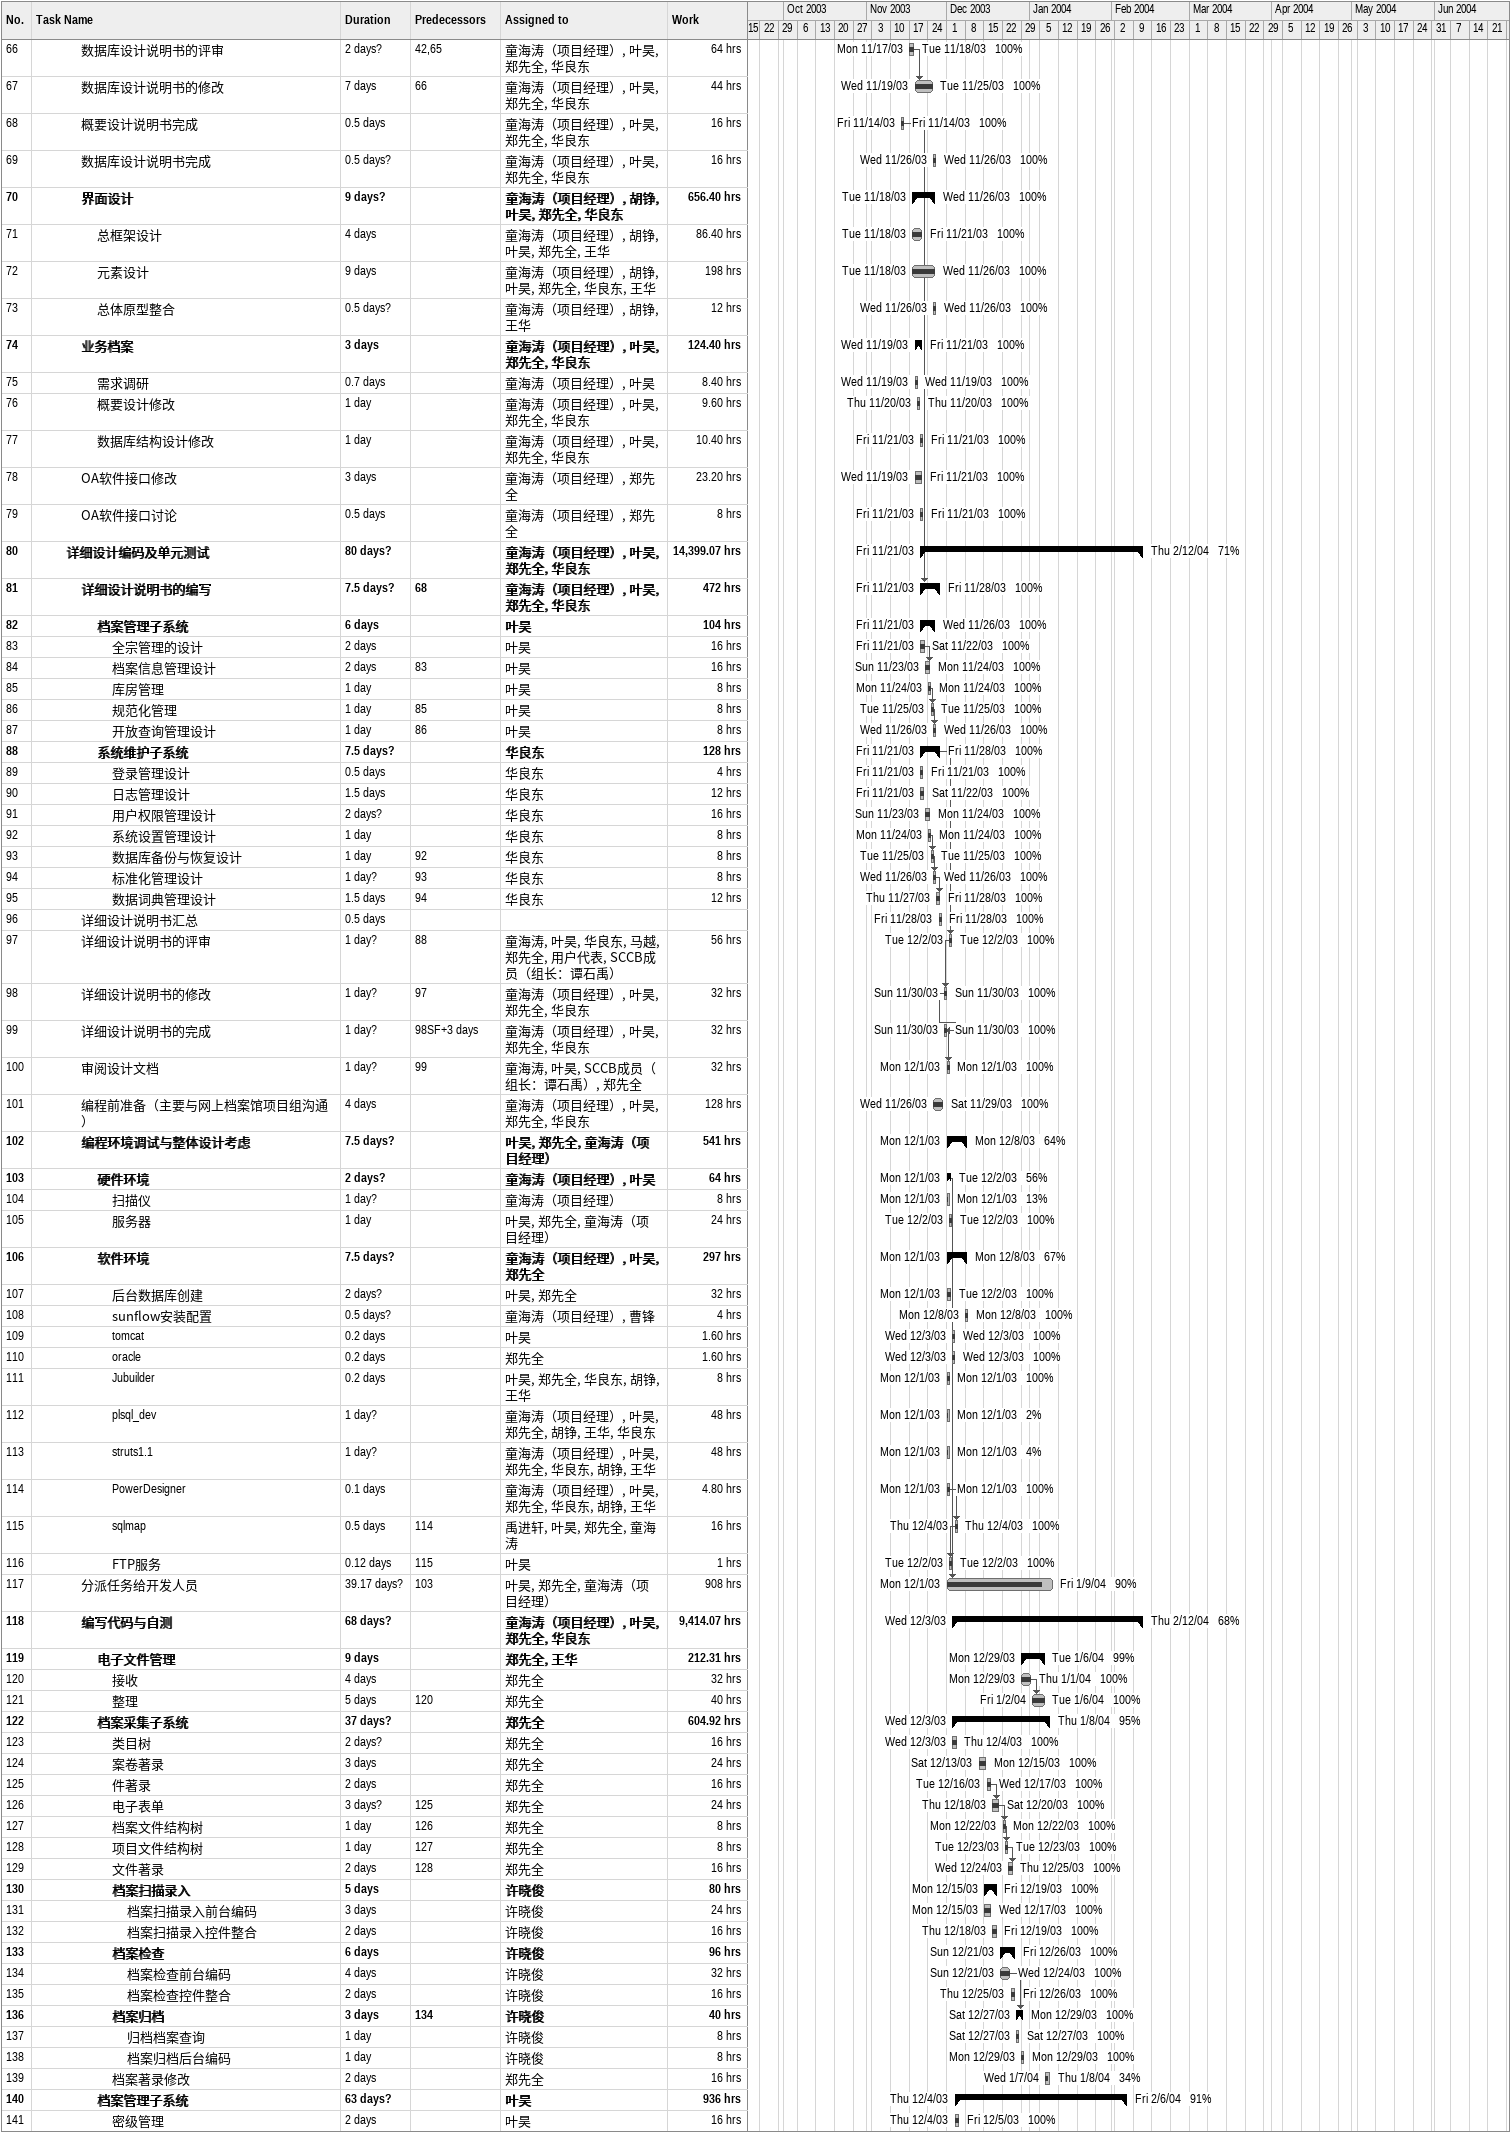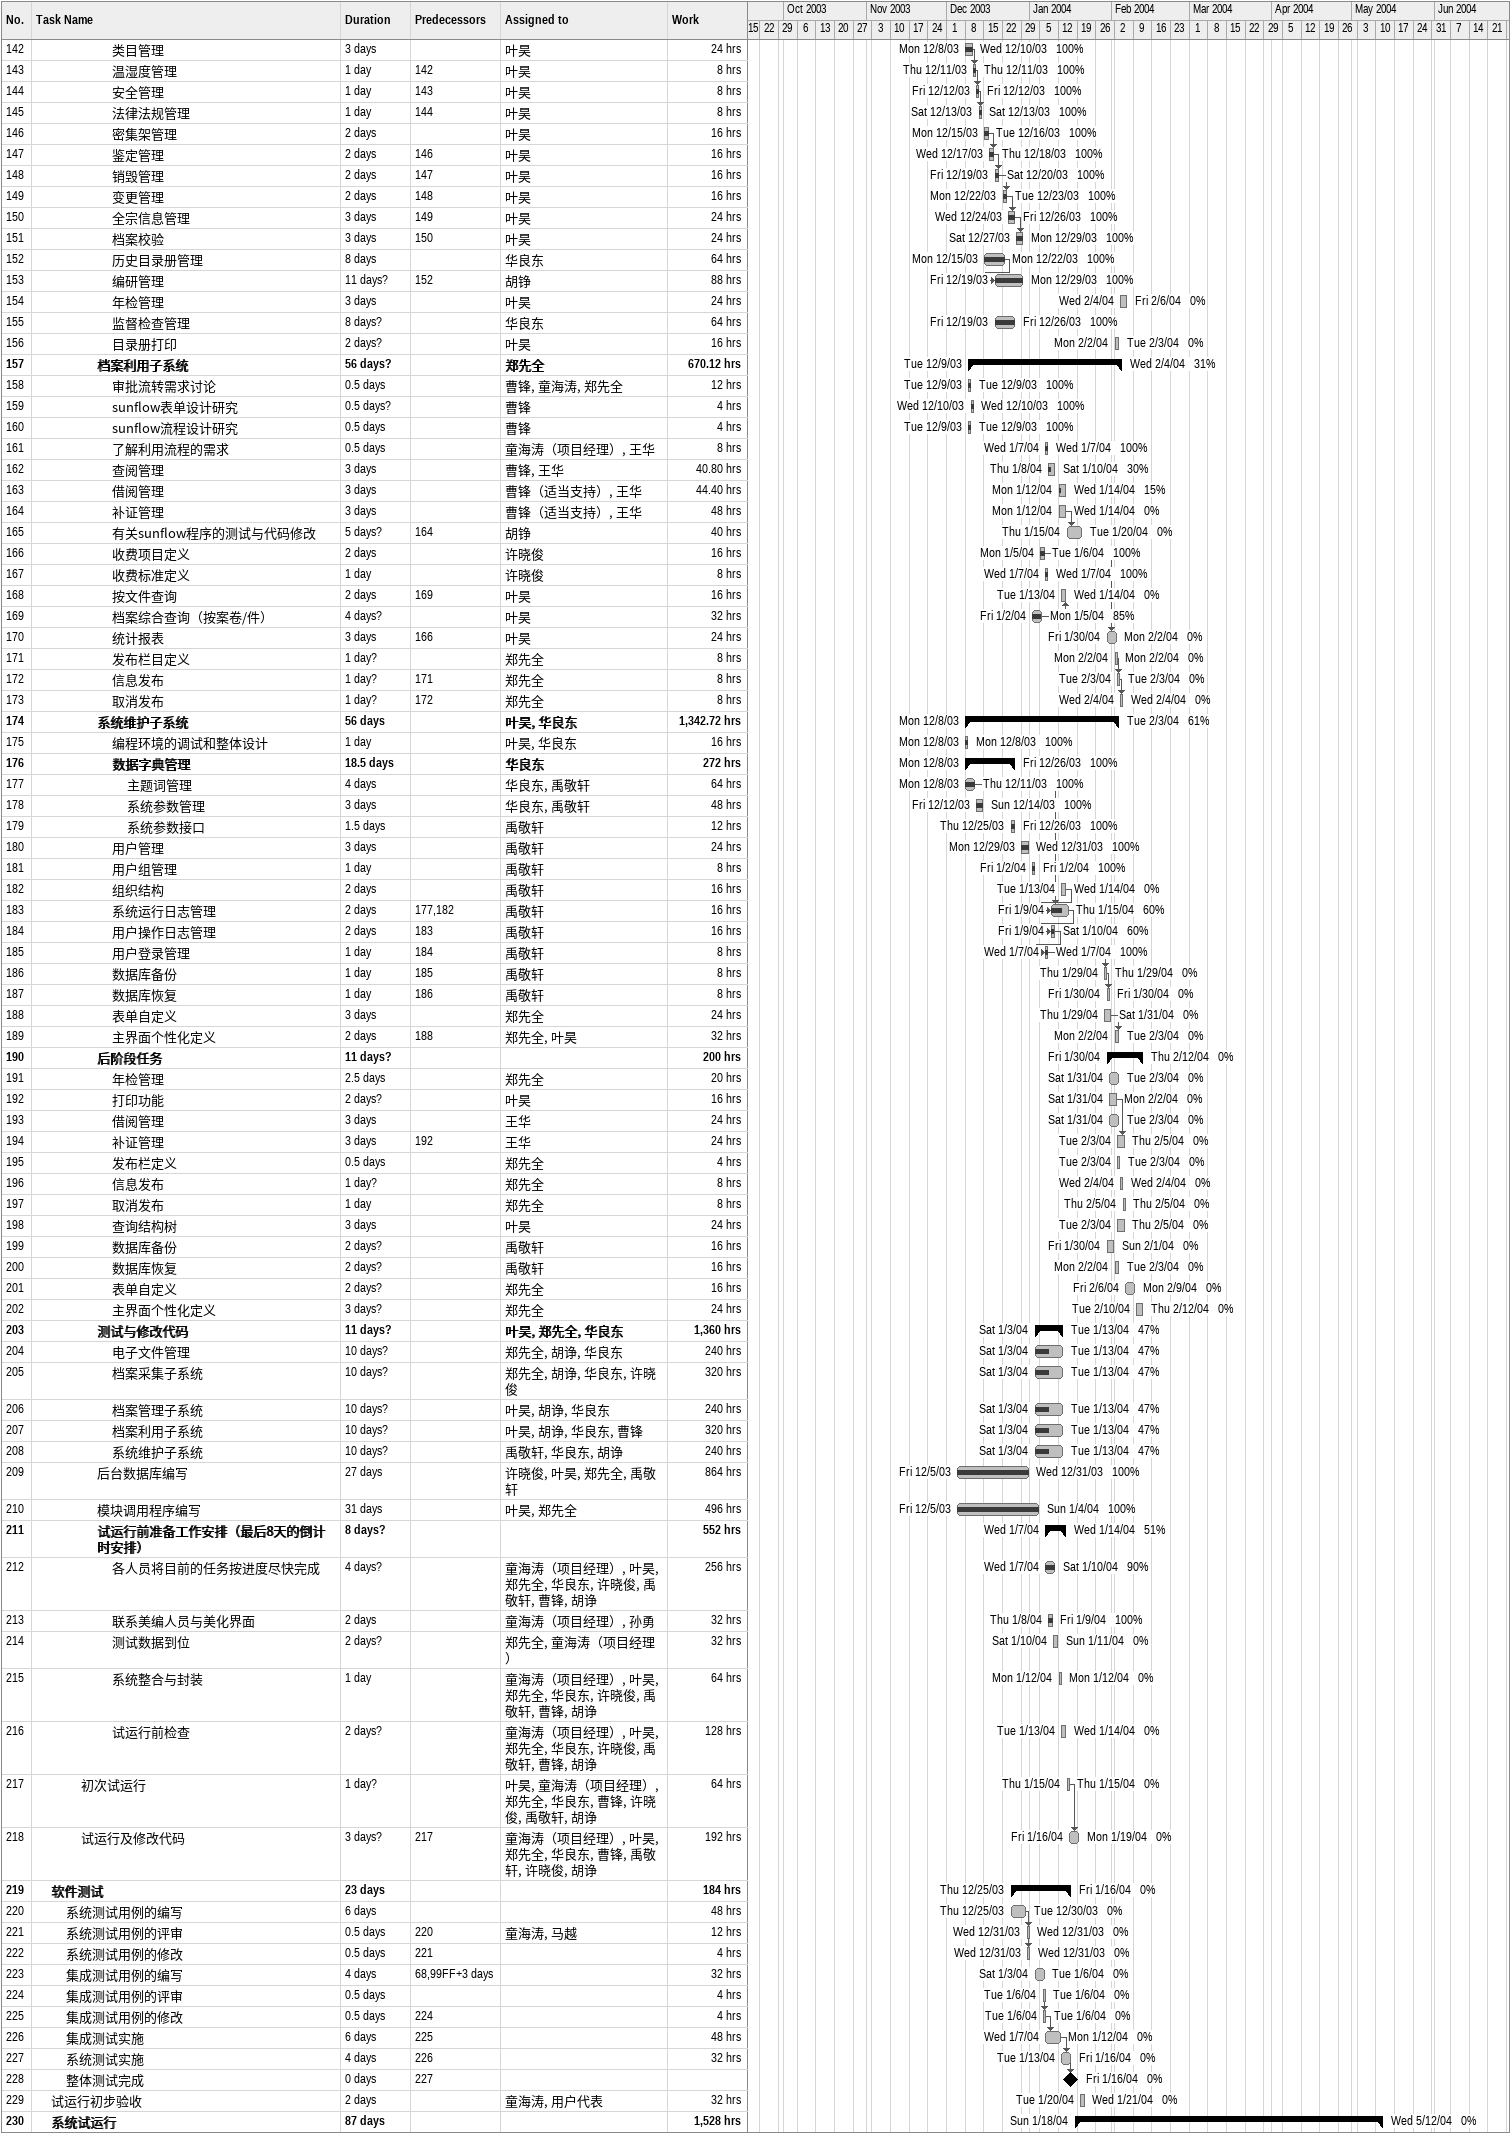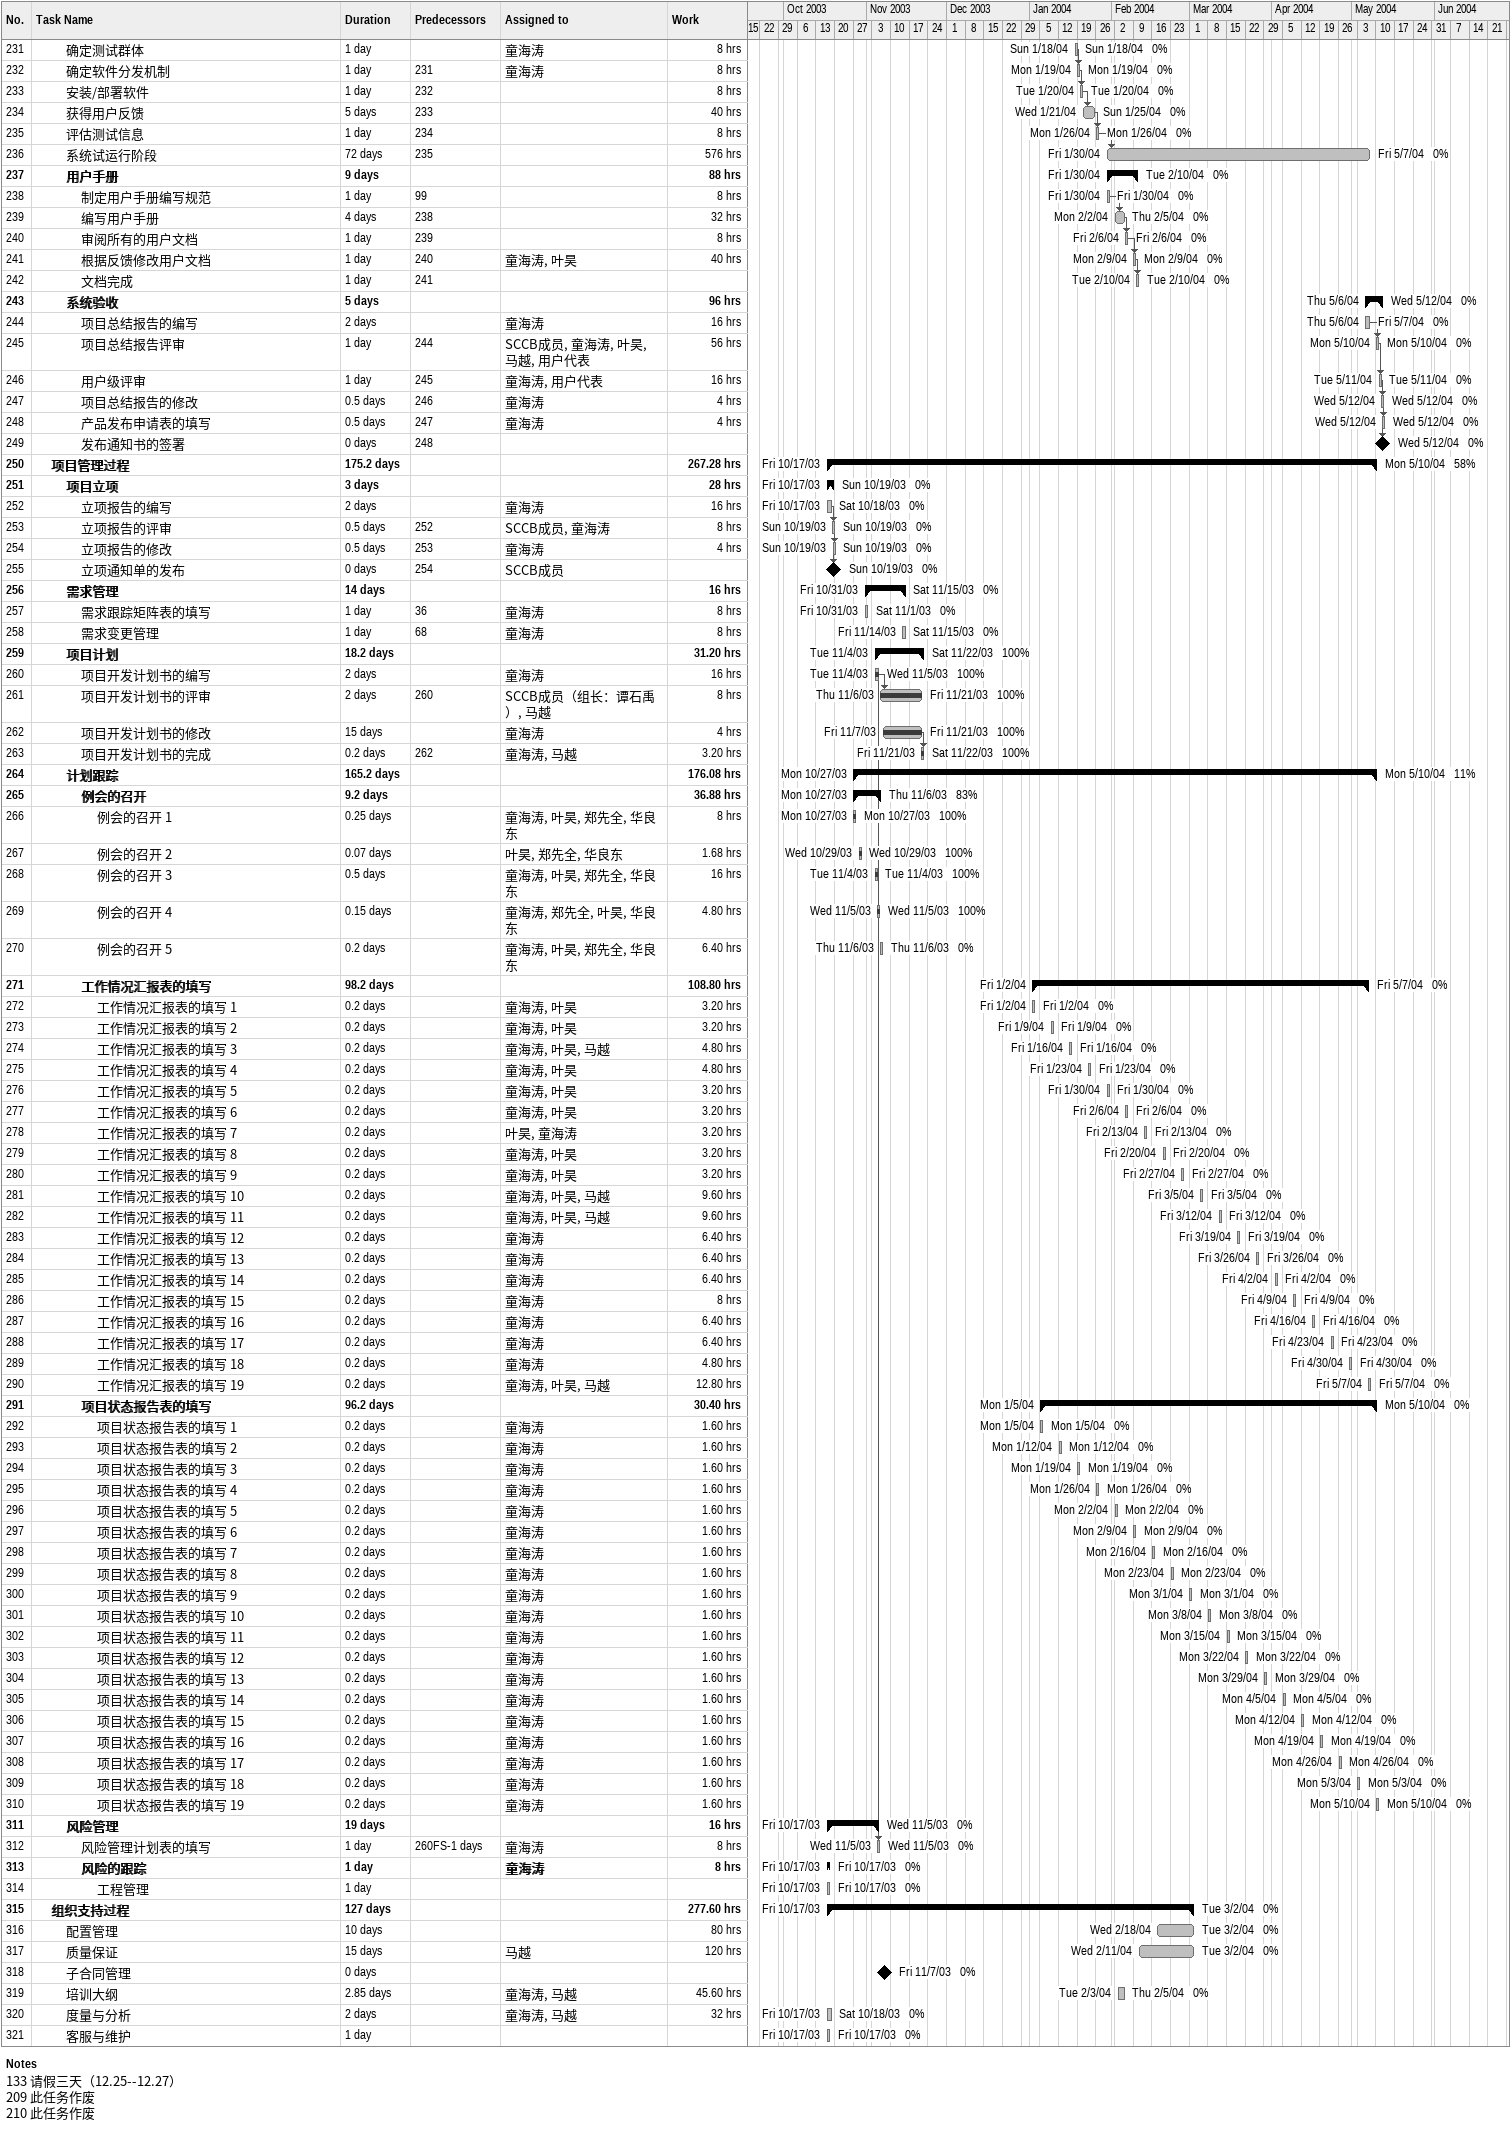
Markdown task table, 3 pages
| ID | Level | Task | Duration | Start | Finish | Predecessors | Resources | % complete | Work (h) |
|---|---|---|---|---|---|---|---|---|---|
| 66 | 4 | 数据库设计说明书的评审 | 2d? | 2003-11-17 | 2003-11-18 | 42, 65 | 童海涛（项目经理）, 叶昊, 郑先全, 华良东 | 100 | 64 |
| 67 | 4 | 数据库设计说明书的修改 | 7d | 2003-11-19 | 2003-11-25 | 66 | 童海涛（项目经理）, 叶昊, 郑先全, 华良东 | 100 | 44 |
| 68 | 4 | 概要设计说明书完成 | 0.5d | 2003-11-14 | 2003-11-14 |  | 童海涛（项目经理）, 叶昊, 郑先全, 华良东 | 100 | 16 |
| 69 | 4 | 数据库设计说明书完成 | 0.5d? | 2003-11-26 | 2003-11-26 |  | 童海涛（项目经理）, 叶昊, 郑先全, 华良东 | 100 | 16 |
| 70 | 4 | **界面设计** | 9d? | 2003-11-18 | 2003-11-26 |  | 童海涛（项目经理）, 胡铮, 叶昊, 郑先全, 华良东 | 100 | 656.40 |
| 71 | 5 | 总框架设计 | 4d | 2003-11-18 | 2003-11-21 |  | 童海涛（项目经理）, 胡铮, 叶昊, 郑先全, 王华 | 100 | 86.40 |
| 72 | 5 | 元素设计 | 9d | 2003-11-18 | 2003-11-26 |  | 童海涛（项目经理）, 胡铮, 叶昊, 郑先全, 华良东, 王华 | 100 | 198 |
| 73 | 5 | 总体原型整合 | 0.5d? | 2003-11-26 | 2003-11-26 |  | 童海涛（项目经理）, 胡铮, 王华 | 100 | 12 |
| 74 | 4 | **业务档案** | 3d | 2003-11-19 | 2003-11-21 |  | 童海涛（项目经理）, 叶昊, 郑先全, 华良东 | 100 | 124.40 |
| 75 | 5 | 需求调研 | 0.7d | 2003-11-19 | 2003-11-19 |  | 童海涛（项目经理）, 叶昊 | 100 | 8.40 |
| 76 | 5 | 概要设计修改 | 1d | 2003-11-20 | 2003-11-20 |  | 童海涛（项目经理）, 叶昊, 郑先全, 华良东 | 100 | 9.60 |
| 77 | 5 | 数据库结构设计修改 | 1d | 2003-11-21 | 2003-11-21 |  | 童海涛（项目经理）, 叶昊, 郑先全, 华良东 | 100 | 10.40 |
| 78 | 4 | OA软件接口修改 | 3d | 2003-11-19 | 2003-11-21 |  | 童海涛（项目经理）, 郑先全 | 100 | 23.20 |
| 79 | 4 | OA软件接口讨论 | 0.5d | 2003-11-21 | 2003-11-21 |  | 童海涛（项目经理）, 郑先全 | 100 | 8 |
| 80 | 3 | **详细设计编码及单元测试** | 80d? | 2003-11-21 | 2004-02-12 |  | 童海涛（项目经理）, 叶昊, 郑先全, 华良东 | 71 | 14399.07 |
| 81 | 4 | **详细设计说明书的编写** | 7.5d? | 2003-11-21 | 2003-11-28 | 68 | 童海涛（项目经理）, 叶昊, 郑先全, 华良东 | 100 | 472 |
| 82 | 5 | **档案管理子系统** | 6d | 2003-11-21 | 2003-11-26 |  | 叶昊 | 100 | 104 |
| 83 | 6 | 全宗管理的设计 | 2d | 2003-11-21 | 2003-11-22 |  | 叶昊 | 100 | 16 |
| 84 | 6 | 档案信息管理设计 | 2d | 2003-11-23 | 2003-11-24 | 83 | 叶昊 | 100 | 16 |
| 85 | 6 | 库房管理 | 1d | 2003-11-24 | 2003-11-24 |  | 叶昊 | 100 | 8 |
| 86 | 6 | 规范化管理 | 1d | 2003-11-25 | 2003-11-25 | 85 | 叶昊 | 100 | 8 |
| 87 | 6 | 开放查询管理设计 | 1d | 2003-11-26 | 2003-11-26 | 86 | 叶昊 | 100 | 8 |
| 88 | 5 | **系统维护子系统** | 7.5d? | 2003-11-21 | 2003-11-28 |  | 华良东 | 100 | 128 |
| 89 | 6 | 登录管理设计 | 0.5d | 2003-11-21 | 2003-11-21 |  | 华良东 | 100 | 4 |
| 90 | 6 | 日志管理设计 | 1.5d | 2003-11-21 | 2003-11-22 |  | 华良东 | 100 | 12 |
| 91 | 6 | 用户权限管理设计 | 2d? | 2003-11-23 | 2003-11-24 |  | 华良东 | 100 | 16 |
| 92 | 6 | 系统设置管理设计 | 1d | 2003-11-24 | 2003-11-24 |  | 华良东 | 100 | 8 |
| 93 | 6 | 数据库备份与恢复设计 | 1d | 2003-11-25 | 2003-11-25 | 92 | 华良东 | 100 | 8 |
| 94 | 6 | 标准化管理设计 | 1d? | 2003-11-26 | 2003-11-26 | 93 | 华良东 | 100 | 8 |
| 95 | 6 | 数据词典管理设计 | 1.5d | 2003-11-27 | 2003-11-28 | 94 | 华良东 | 100 | 12 |
| 96 | 4 | 详细设计说明书汇总 | 0.5d | 2003-11-28 | 2003-11-28 |  |  | 100 |  |
| 97 | 4 | 详细设计说明书的评审 | 1d? | 2003-12-02 | 2003-12-02 | 88 | 童海涛, 叶昊, 华良东, 马越, 郑先全, 用户代表, SCCB成员（组长：谭石禹） | 100 | 56 |
| 98 | 4 | 详细设计说明书的修改 | 1d? | 2003-11-30 | 2003-11-30 | 97 | 童海涛（项目经理）, 叶昊, 郑先全, 华良东 | 100 | 32 |
| 99 | 4 | 详细设计说明书的完成 | 1d? | 2003-11-30 | 2003-11-30 | 98SF+3d | 童海涛（项目经理）, 叶昊, 郑先全, 华良东 | 100 | 32 |
| 100 | 4 | 审阅设计文档 | 1d? | 2003-12-01 | 2003-12-01 | 99 | 童海涛, 叶昊, SCCB成员（组长：谭石禹）, 郑先全 | 100 | 32 |
| 101 | 4 | 编程前准备（主要与网上档案馆项目组沟通） | 4d | 2003-11-26 | 2003-11-29 |  | 童海涛（项目经理）, 叶昊, 郑先全, 华良东 | 100 | 128 |
| 102 | 4 | **编程环境调试与整体设计考虑** | 7.5d? | 2003-12-01 | 2003-12-08 |  | 叶昊, 郑先全, 童海涛（项目经理） | 64 | 541 |
| 103 | 5 | **硬件环境** | 2d? | 2003-12-01 | 2003-12-02 |  | 童海涛（项目经理）, 叶昊 | 56 | 64 |
| 104 | 6 | 扫描仪 | 1d? | 2003-12-01 | 2003-12-01 |  | 童海涛（项目经理） | 13 | 8 |
| 105 | 6 | 服务器 | 1d | 2003-12-02 | 2003-12-02 |  | 叶昊, 郑先全, 童海涛（项目经理） | 100 | 24 |
| 106 | 5 | **软件环境** | 7.5d? | 2003-12-01 | 2003-12-08 |  | 童海涛（项目经理）, 叶昊, 郑先全 | 67 | 297 |
| 107 | 6 | 后台数据库创建 | 2d? | 2003-12-01 | 2003-12-02 |  | 叶昊, 郑先全 | 100 | 32 |
| 108 | 6 | sunflow安装配置 | 0.5d? | 2003-12-08 | 2003-12-08 |  | 童海涛（项目经理）, 曹锋 | 100 | 4 |
| 109 | 6 | tomcat | 0.2d | 2003-12-03 | 2003-12-03 |  | 叶昊 | 100 | 1.60 |
| 110 | 6 | oracle | 0.2d | 2003-12-03 | 2003-12-03 |  | 郑先全 | 100 | 1.60 |
| 111 | 6 | Jubuilder | 0.2d | 2003-12-01 | 2003-12-01 |  | 叶昊, 郑先全, 华良东, 胡铮, 王华 | 100 | 8 |
| 112 | 6 | plsql_dev | 1d? | 2003-12-01 | 2003-12-01 |  | 童海涛（项目经理）, 叶昊, 郑先全, 胡铮, 王华, 华良东 | 2 | 48 |
| 113 | 6 | struts1.1 | 1d? | 2003-12-01 | 2003-12-01 |  | 童海涛（项目经理）, 叶昊, 郑先全, 华良东, 胡铮, 王华 | 4 | 48 |
| 114 | 6 | PowerDesigner | 0.1d | 2003-12-01 | 2003-12-01 |  | 童海涛（项目经理）, 叶昊, 郑先全, 华良东, 胡铮, 王华 | 100 | 4.80 |
| 115 | 6 | sqlmap | 0.5d | 2003-12-04 | 2003-12-04 | 114 | 禹进轩, 叶昊, 郑先全, 童海涛 | 100 | 16 |
| 116 | 6 | FTP服务 | 0.12d | 2003-12-02 | 2003-12-02 | 115 | 叶昊 | 100 | 1 |
| 117 | 4 | 分派任务给开发人员 | 39.17d? | 2003-12-01 | 2004-01-09 | 103 | 叶昊, 郑先全, 童海涛（项目经理） | 90 | 908 |
| 118 | 4 | **编写代码与自测** | 68d? | 2003-12-03 | 2004-02-12 |  | 童海涛（项目经理）, 叶昊, 郑先全, 华良东 | 68 | 9414.07 |
| 119 | 5 | **电子文件管理** | 9d | 2003-12-29 | 2004-01-06 |  | 郑先全, 王华 | 99 | 212.31 |
| 120 | 6 | 接收 | 4d | 2003-12-29 | 2004-01-01 |  | 郑先全 | 100 | 32 |
| 121 | 6 | 整理 | 5d | 2004-01-02 | 2004-01-06 | 120 | 郑先全 | 100 | 40 |
| 122 | 5 | **档案采集子系统** | 37d? | 2003-12-03 | 2004-01-08 |  | 郑先全 | 95 | 604.92 |
| 123 | 6 | 类目树 | 2d? | 2003-12-03 | 2003-12-04 |  | 郑先全 | 100 | 16 |
| 124 | 6 | 案卷著录 | 3d | 2003-12-13 | 2003-12-15 |  | 郑先全 | 100 | 24 |
| 125 | 6 | 件著录 | 2d | 2003-12-16 | 2003-12-17 |  | 郑先全 | 100 | 16 |
| 126 | 6 | 电子表单 | 3d? | 2003-12-18 | 2003-12-20 | 125 | 郑先全 | 100 | 24 |
| 127 | 6 | 档案文件结构树 | 1d | 2003-12-22 | 2003-12-22 | 126 | 郑先全 | 100 | 8 |
| 128 | 6 | 项目文件结构树 | 1d | 2003-12-23 | 2003-12-23 | 127 | 郑先全 | 100 | 8 |
| 129 | 6 | 文件著录 | 2d | 2003-12-24 | 2003-12-25 | 128 | 郑先全 | 100 | 16 |
| 130 | 6 | **档案扫描录入** | 5d | 2003-12-15 | 2003-12-19 |  | 许晓俊 | 100 | 80 |
| 131 | 7 | 档案扫描录入前台编码 | 3d | 2003-12-15 | 2003-12-17 |  | 许晓俊 | 100 | 24 |
| 132 | 7 | 档案扫描录入控件整合 | 2d | 2003-12-18 | 2003-12-19 |  | 许晓俊 | 100 | 16 |
| 133 | 6 | **档案检查** | 6d | 2003-12-21 | 2003-12-26 |  | 许晓俊 | 100 | 96 |
| 134 | 7 | 档案检查前台编码 | 4d | 2003-12-21 | 2003-12-24 |  | 许晓俊 | 100 | 32 |
| 135 | 7 | 档案检查控件整合 | 2d | 2003-12-25 | 2003-12-26 |  | 许晓俊 | 100 | 16 |
| 136 | 6 | **档案归档** | 3d | 2003-12-27 | 2003-12-29 | 134 | 许晓俊 | 100 | 40 |
| 137 | 7 | 归档档案查询 | 1d | 2003-12-27 | 2003-12-27 |  | 许晓俊 | 100 | 8 |
| 138 | 7 | 档案归档后台编码 | 1d | 2003-12-29 | 2003-12-29 |  | 许晓俊 | 100 | 8 |
| 139 | 6 | 档案著录修改 | 2d | 2004-01-07 | 2004-01-08 |  | 郑先全 | 34 | 16 |
| 140 | 5 | **档案管理子系统** | 63d? | 2003-12-04 | 2004-02-06 |  | 叶昊 | 91 | 936 |
| 141 | 6 | 密级管理 | 2d | 2003-12-04 | 2003-12-05 |  | 叶昊 | 100 | 16 |
| 142 | 6 | 类目管理 | 3d | 2003-12-08 | 2003-12-10 |  | 叶昊 | 100 | 24 |
| 143 | 6 | 温湿度管理 | 1d | 2003-12-11 | 2003-12-11 | 142 | 叶昊 | 100 | 8 |
| 144 | 6 | 安全管理 | 1d | 2003-12-12 | 2003-12-12 | 143 | 叶昊 | 100 | 8 |
| 145 | 6 | 法律法规管理 | 1d | 2003-12-13 | 2003-12-13 | 144 | 叶昊 | 100 | 8 |
| 146 | 6 | 密集架管理 | 2d | 2003-12-15 | 2003-12-16 |  | 叶昊 | 100 | 16 |
| 147 | 6 | 鉴定管理 | 2d | 2003-12-17 | 2003-12-18 | 146 | 叶昊 | 100 | 16 |
| 148 | 6 | 销毁管理 | 2d | 2003-12-19 | 2003-12-20 | 147 | 叶昊 | 100 | 16 |
| 149 | 6 | 变更管理 | 2d | 2003-12-22 | 2003-12-23 | 148 | 叶昊 | 100 | 16 |
| 150 | 6 | 全宗信息管理 | 3d | 2003-12-24 | 2003-12-26 | 149 | 叶昊 | 100 | 24 |
| 151 | 6 | 档案校验 | 3d | 2003-12-27 | 2003-12-29 | 150 | 叶昊 | 100 | 24 |
| 152 | 6 | 历史目录册管理 | 8d | 2003-12-15 | 2003-12-22 |  | 华良东 | 100 | 64 |
| 153 | 6 | 编研管理 | 11d? | 2003-12-19 | 2003-12-29 | 152 | 胡铮 | 100 | 88 |
| 154 | 6 | 年检管理 | 3d | 2004-02-04 | 2004-02-06 |  | 叶昊 | 0 | 24 |
| 155 | 6 | 监督检查管理 | 8d? | 2003-12-19 | 2003-12-26 |  | 华良东 | 100 | 64 |
| 156 | 6 | 目录册打印 | 2d? | 2004-02-02 | 2004-02-03 |  | 叶昊 | 0 | 16 |
| 157 | 5 | **档案利用子系统** | 56d? | 2003-12-09 | 2004-02-04 |  | 郑先全 | 31 | 670.12 |
| 158 | 6 | 审批流转需求讨论 | 0.5d | 2003-12-09 | 2003-12-09 |  | 曹锋, 童海涛, 郑先全 | 100 | 12 |
| 159 | 6 | sunflow表单设计研究 | 0.5d? | 2003-12-10 | 2003-12-10 |  | 曹锋 | 100 | 4 |
| 160 | 6 | sunflow流程设计研究 | 0.5d | 2003-12-09 | 2003-12-09 |  | 曹锋 | 100 | 4 |
| 161 | 6 | 了解利用流程的需求 | 0.5d | 2004-01-07 | 2004-01-07 |  | 童海涛（项目经理）, 王华 | 100 | 8 |
| 162 | 6 | 查阅管理 | 3d | 2004-01-08 | 2004-01-10 |  | 曹锋, 王华 | 30 | 40.80 |
| 163 | 6 | 借阅管理 | 3d | 2004-01-12 | 2004-01-14 |  | 曹锋（适当支持）, 王华 | 15 | 44.40 |
| 164 | 6 | 补证管理 | 3d | 2004-01-12 | 2004-01-14 |  | 曹锋（适当支持）, 王华 | 0 | 48 |
| 165 | 6 | 有关sunflow程序的测试与代码修改 | 5d? | 2004-01-15 | 2004-01-20 | 164 | 胡铮 | 0 | 40 |
| 166 | 6 | 收费项目定义 | 2d | 2004-01-05 | 2004-01-06 |  | 许晓俊 | 100 | 16 |
| 167 | 6 | 收费标准定义 | 1d | 2004-01-07 | 2004-01-07 |  | 许晓俊 | 100 | 8 |
| 168 | 6 | 按文件查询 | 2d | 2004-01-13 | 2004-01-14 | 169 | 叶昊 | 0 | 16 |
| 169 | 6 | 档案综合查询（按案卷/件） | 4d? | 2004-01-02 | 2004-01-05 |  | 叶昊 | 85 | 32 |
| 170 | 6 | 统计报表 | 3d | 2004-01-30 | 2004-02-02 | 166 | 叶昊 | 0 | 24 |
| 171 | 6 | 发布栏目定义 | 1d? | 2004-02-02 | 2004-02-02 |  | 郑先全 | 0 | 8 |
| 172 | 6 | 信息发布 | 1d? | 2004-02-03 | 2004-02-03 | 171 | 郑先全 | 0 | 8 |
| 173 | 6 | 取消发布 | 1d? | 2004-02-04 | 2004-02-04 | 172 | 郑先全 | 0 | 8 |
| 174 | 5 | **系统维护子系统** | 56d | 2003-12-08 | 2004-02-03 |  | 叶昊, 华良东 | 61 | 1342.72 |
| 175 | 6 | 编程环境的调试和整体设计 | 1d | 2003-12-08 | 2003-12-08 |  | 叶昊, 华良东 | 100 | 16 |
| 176 | 6 | **数据字典管理** | 18.5d | 2003-12-08 | 2003-12-26 |  | 华良东 | 100 | 272 |
| 177 | 7 | 主题词管理 | 4d | 2003-12-08 | 2003-12-11 |  | 华良东, 禹敬轩 | 100 | 64 |
| 178 | 7 | 系统参数管理 | 3d | 2003-12-12 | 2003-12-14 |  | 华良东, 禹敬轩 | 100 | 48 |
| 179 | 7 | 系统参数接口 | 1.5d | 2003-12-25 | 2003-12-26 |  | 禹敬轩 | 100 | 12 |
| 180 | 6 | 用户管理 | 3d | 2003-12-29 | 2003-12-31 |  | 禹敬轩 | 100 | 24 |
| 181 | 6 | 用户组管理 | 1d | 2004-01-02 | 2004-01-02 |  | 禹敬轩 | 100 | 8 |
| 182 | 6 | 组织结构 | 2d | 2004-01-13 | 2004-01-14 |  | 禹敬轩 | 0 | 16 |
| 183 | 6 | 系统运行日志管理 | 2d | 2004-01-09 | 2004-01-15 | 177, 182 | 禹敬轩 | 60 | 16 |
| 184 | 6 | 用户操作日志管理 | 2d | 2004-01-09 | 2004-01-10 | 183 | 禹敬轩 | 60 | 16 |
| 185 | 6 | 用户登录管理 | 1d | 2004-01-07 | 2004-01-07 | 184 | 禹敬轩 | 100 | 8 |
| 186 | 6 | 数据库备份 | 1d | 2004-01-29 | 2004-01-29 | 185 | 禹敬轩 | 0 | 8 |
| 187 | 6 | 数据库恢复 | 1d | 2004-01-30 | 2004-01-30 | 186 | 禹敬轩 | 0 | 8 |
| 188 | 6 | 表单自定义 | 3d | 2004-01-29 | 2004-01-31 |  | 郑先全 | 0 | 24 |
| 189 | 6 | 主界面个性化定义 | 2d | 2004-02-02 | 2004-02-03 | 188 | 郑先全, 叶昊 | 0 | 32 |
| 190 | 5 | **后阶段任务** | 11d? | 2004-01-30 | 2004-02-12 |  |  | 0 | 200 |
| 191 | 6 | 年检管理 | 2.5d | 2004-01-31 | 2004-02-03 |  | 郑先全 | 0 | 20 |
| 192 | 6 | 打印功能 | 2d? | 2004-01-31 | 2004-02-02 |  | 叶昊 | 0 | 16 |
| 193 | 6 | 借阅管理 | 3d | 2004-01-31 | 2004-02-03 |  | 王华 | 0 | 24 |
| 194 | 6 | 补证管理 | 3d | 2004-02-03 | 2004-02-05 | 192 | 王华 | 0 | 24 |
| 195 | 6 | 发布栏定义 | 0.5d | 2004-02-03 | 2004-02-03 |  | 郑先全 | 0 | 4 |
| 196 | 6 | 信息发布 | 1d? | 2004-02-04 | 2004-02-04 |  | 郑先全 | 0 | 8 |
| 197 | 6 | 取消发布 | 1d | 2004-02-05 | 2004-02-05 |  | 郑先全 | 0 | 8 |
| 198 | 6 | 查询结构树 | 3d | 2004-02-03 | 2004-02-05 |  | 叶昊 | 0 | 24 |
| 199 | 6 | 数据库备份 | 2d? | 2004-01-30 | 2004-02-01 |  | 禹敬轩 | 0 | 16 |
| 200 | 6 | 数据库恢复 | 2d? | 2004-02-02 | 2004-02-03 |  | 禹敬轩 | 0 | 16 |
| 201 | 6 | 表单自定义 | 2d? | 2004-02-06 | 2004-02-09 |  | 郑先全 | 0 | 16 |
| 202 | 6 | 主界面个性化定义 | 3d? | 2004-02-10 | 2004-02-12 |  | 郑先全 | 0 | 24 |
| 203 | 5 | **测试与修改代码** | 11d? | 2004-01-03 | 2004-01-13 |  | 叶昊, 郑先全, 华良东 | 47 | 1360 |
| 204 | 6 | 电子文件管理 | 10d? | 2004-01-03 | 2004-01-13 |  | 郑先全, 胡诤, 华良东 | 47 | 240 |
| 205 | 6 | 档案采集子系统 | 10d? | 2004-01-03 | 2004-01-13 |  | 郑先全, 胡诤, 华良东, 许晓俊 | 47 | 320 |
| 206 | 6 | 档案管理子系统 | 10d? | 2004-01-03 | 2004-01-13 |  | 叶昊, 胡诤, 华良东 | 47 | 240 |
| 207 | 6 | 档案利用子系统 | 10d? | 2004-01-03 | 2004-01-13 |  | 叶昊, 胡诤, 华良东, 曹锋 | 47 | 320 |
| 208 | 6 | 系统维护子系统 | 10d? | 2004-01-03 | 2004-01-13 |  | 禹敬轩, 华良东, 胡诤 | 47 | 240 |
| 209 | 5 | 后台数据库编写 | 27d | 2003-12-05 | 2003-12-31 |  | 许晓俊, 叶昊, 郑先全, 禹敬轩 | 100 | 864 |
| 210 | 5 | 模块调用程序编写 | 31d | 2003-12-05 | 2004-01-04 |  | 叶昊, 郑先全 | 100 | 496 |
| 211 | 5 | **试运行前准备工作安排（最后8天的倒计时安排）** | 8d? | 2004-01-07 | 2004-01-14 |  |  | 51 | 552 |
| 212 | 6 | 各人员将目前的任务按进度尽快完成 | 4d? | 2004-01-07 | 2004-01-10 |  | 童海涛（项目经理）, 叶昊, 郑先全, 华良东, 许晓俊, 禹敬轩, 曹锋, 胡诤 | 90 | 256 |
| 213 | 6 | 联系美编人员与美化界面 | 2d | 2004-01-08 | 2004-01-09 |  | 童海涛（项目经理）, 孙勇 | 100 | 32 |
| 214 | 6 | 测试数据到位 | 2d? | 2004-01-10 | 2004-01-11 |  | 郑先全, 童海涛（项目经理） | 0 | 32 |
| 215 | 6 | 系统整合与封装 | 1d | 2004-01-12 | 2004-01-12 |  | 童海涛（项目经理）, 叶昊, 郑先全, 华良东, 许晓俊, 禹敬轩, 曹锋, 胡诤 | 0 | 64 |
| 216 | 6 | 试运行前检查 | 2d? | 2004-01-13 | 2004-01-14 |  | 童海涛（项目经理）, 叶昊, 郑先全, 华良东, 许晓俊, 禹敬轩, 曹锋, 胡诤 | 0 | 128 |
| 217 | 4 | 初次试运行 | 1d? | 2004-01-15 | 2004-01-15 |  | 叶昊, 童海涛（项目经理）, 郑先全, 华良东, 曹锋, 许晓俊, 禹敬轩, 胡诤 | 0 | 64 |
| 218 | 4 | 试运行及修改代码 | 3d? | 2004-01-16 | 2004-01-19 | 217 | 童海涛（项目经理）, 叶昊, 郑先全, 华良东, 曹锋, 禹敬轩, 许晓俊, 胡诤 | 0 | 192 |
| 219 | 2 | **软件测试** | 23d | 2003-12-25 | 2004-01-16 |  |  | 0 | 184 |
| 220 | 3 | 系统测试用例的编写 | 6d | 2003-12-25 | 2003-12-30 |  |  | 0 | 48 |
| 221 | 3 | 系统测试用例的评审 | 0.5d | 2003-12-31 | 2003-12-31 | 220 | 童海涛, 马越 | 0 | 12 |
| 222 | 3 | 系统测试用例的修改 | 0.5d | 2003-12-31 | 2003-12-31 | 221 |  | 0 | 4 |
| 223 | 3 | 集成测试用例的编写 | 4d | 2004-01-03 | 2004-01-06 | 68, 99FF+3d |  | 0 | 32 |
| 224 | 3 | 集成测试用例的评审 | 0.5d | 2004-01-06 | 2004-01-06 |  |  | 0 | 4 |
| 225 | 3 | 集成测试用例的修改 | 0.5d | 2004-01-06 | 2004-01-06 | 224 |  | 0 | 4 |
| 226 | 3 | 集成测试实施 | 6d | 2004-01-07 | 2004-01-12 | 225 |  | 0 | 48 |
| 227 | 3 | 系统测试实施 | 4d | 2004-01-13 | 2004-01-16 | 226 |  | 0 | 32 |
| 228 | 3 | 整体测试完成 | 0d | 2004-01-16 | 2004-01-16 | 227 |  | 0 |  |
| 229 | 2 | 试运行初步验收 | 2d | 2004-01-20 | 2004-01-21 |  | 童海涛, 用户代表 | 0 | 32 |
| 230 | 2 | **系统试运行** | 87d | 2004-01-18 | 2004-05-12 |  |  | 0 | 1528 |
| 231 | 3 | 确定测试群体 | 1d | 2004-01-18 | 2004-01-18 |  | 童海涛 | 0 | 8 |
| 232 | 3 | 确定软件分发机制 | 1d | 2004-01-19 | 2004-01-19 | 231 | 童海涛 | 0 | 8 |
| 233 | 3 | 安装/部署软件 | 1d | 2004-01-20 | 2004-01-20 | 232 |  | 0 | 8 |
| 234 | 3 | 获得用户反馈 | 5d | 2004-01-21 | 2004-01-25 | 233 |  | 0 | 40 |
| 235 | 3 | 评估测试信息 | 1d | 2004-01-26 | 2004-01-26 | 234 |  | 0 | 8 |
| 236 | 3 | 系统试运行阶段 | 72d | 2004-01-30 | 2004-05-07 | 235 |  | 0 | 576 |
| 237 | 3 | **用户手册** | 9d | 2004-01-30 | 2004-02-10 |  |  | 0 | 88 |
| 238 | 4 | 制定用户手册编写规范 | 1d | 2004-01-30 | 2004-01-30 | 99 |  | 0 | 8 |
| 239 | 4 | 编写用户手册 | 4d | 2004-02-02 | 2004-02-05 | 238 |  | 0 | 32 |
| 240 | 4 | 审阅所有的用户文档 | 1d | 2004-02-06 | 2004-02-06 | 239 |  | 0 | 8 |
| 241 | 4 | 根据反馈修改用户文档 | 1d | 2004-02-09 | 2004-02-09 | 240 | 童海涛, 叶昊 | 0 | 40 |
| 242 | 4 | 文档完成 | 1d | 2004-02-10 | 2004-02-10 | 241 |  | 0 |  |
| 243 | 3 | **系统验收** | 5d | 2004-05-06 | 2004-05-12 |  |  | 0 | 96 |
| 244 | 4 | 项目总结报告的编写 | 2d | 2004-05-06 | 2004-05-07 |  | 童海涛 | 0 | 16 |
| 245 | 4 | 项目总结报告评审 | 1d | 2004-05-10 | 2004-05-10 | 244 | SCCB成员, 童海涛, 叶昊, 马越, 用户代表 | 0 | 56 |
| 246 | 4 | 用户级评审 | 1d | 2004-05-11 | 2004-05-11 | 245 | 童海涛, 用户代表 | 0 | 16 |
| 247 | 4 | 项目总结报告的修改 | 0.5d | 2004-05-12 | 2004-05-12 | 246 | 童海涛 | 0 | 4 |
| 248 | 4 | 产品发布申请表的填写 | 0.5d | 2004-05-12 | 2004-05-12 | 247 | 童海涛 | 0 | 4 |
| 249 | 4 | 发布通知书的签署 | 0d | 2004-05-12 | 2004-05-12 | 248 |  | 0 |  |
| 250 | 2 | **项目管理过程** | 175.2d | 2003-10-17 | 2004-05-10 |  |  | 58 | 267.28 |
| 251 | 3 | **项目立项** | 3d | 2003-10-17 | 2003-10-19 |  |  | 0 | 28 |
| 252 | 4 | 立项报告的编写 | 2d | 2003-10-17 | 2003-10-18 |  | 童海涛 | 0 | 16 |
| 253 | 4 | 立项报告的评审 | 0.5d | 2003-10-19 | 2003-10-19 | 252 | SCCB成员, 童海涛 | 0 | 8 |
| 254 | 4 | 立项报告的修改 | 0.5d | 2003-10-19 | 2003-10-19 | 253 | 童海涛 | 0 | 4 |
| 255 | 4 | 立项通知单的发布 | 0d | 2003-10-19 | 2003-10-19 | 254 | SCCB成员 | 0 |  |
| 256 | 3 | **需求管理** | 14d | 2003-10-31 | 2003-11-15 |  |  | 0 | 16 |
| 257 | 4 | 需求跟踪矩阵表的填写 | 1d | 2003-10-31 | 2003-11-01 | 36 | 童海涛 | 0 | 8 |
| 258 | 4 | 需求变更管理 | 1d | 2003-11-14 | 2003-11-15 | 68 | 童海涛 | 0 | 8 |
| 259 | 3 | **项目计划** | 18.2d | 2003-11-04 | 2003-11-22 |  |  | 100 | 31.20 |
| 260 | 4 | 项目开发计划书的编写 | 2d | 2003-11-04 | 2003-11-05 |  | 童海涛 | 100 | 16 |
| 261 | 4 | 项目开发计划书的评审 | 2d | 2003-11-06 | 2003-11-21 | 260 | SCCB成员（组长：谭石禹）, 马越 | 100 | 8 |
| 262 | 4 | 项目开发计划书的修改 | 15d | 2003-11-07 | 2003-11-21 |  | 童海涛 | 100 | 4 |
| 263 | 4 | 项目开发计划书的完成 | 0.2d | 2003-11-21 | 2003-11-22 | 262 | 童海涛, 马越 | 100 | 3.20 |
| 264 | 3 | **计划跟踪** | 165.2d | 2003-10-27 | 2004-05-10 |  |  | 11 | 176.08 |
| 265 | 4 | **例会的召开** | 9.2d | 2003-10-27 | 2003-11-06 |  |  | 83 | 36.88 |
| 266 | 5 | 例会的召开 1 | 0.25d | 2003-10-27 | 2003-10-27 |  | 童海涛, 叶昊, 郑先全, 华良东 | 100 | 8 |
| 267 | 5 | 例会的召开 2 | 0.07d | 2003-10-29 | 2003-10-29 |  | 叶昊, 郑先全, 华良东 | 100 | 1.68 |
| 268 | 5 | 例会的召开 3 | 0.5d | 2003-11-04 | 2003-11-04 |  | 童海涛, 叶昊, 郑先全, 华良东 | 100 | 16 |
| 269 | 5 | 例会的召开 4 | 0.15d | 2003-11-05 | 2003-11-05 |  | 童海涛, 郑先全, 叶昊, 华良东 | 100 | 4.80 |
| 270 | 5 | 例会的召开 5 | 0.2d | 2003-11-06 | 2003-11-06 |  | 童海涛, 叶昊, 郑先全, 华良东 | 0 | 6.40 |
| 271 | 4 | **工作情况汇报表的填写** | 98.2d | 2004-01-02 | 2004-05-07 |  |  | 0 | 108.80 |
| 272 | 5 | 工作情况汇报表的填写 1 | 0.2d | 2004-01-02 | 2004-01-02 |  | 童海涛, 叶昊 | 0 | 3.20 |
| 273 | 5 | 工作情况汇报表的填写 2 | 0.2d | 2004-01-09 | 2004-01-09 |  | 童海涛, 叶昊 | 0 | 3.20 |
| 274 | 5 | 工作情况汇报表的填写 3 | 0.2d | 2004-01-16 | 2004-01-16 |  | 童海涛, 叶昊, 马越 | 0 | 4.80 |
| 275 | 5 | 工作情况汇报表的填写 4 | 0.2d | 2004-01-23 | 2004-01-23 |  | 童海涛, 叶昊 | 0 | 4.80 |
| 276 | 5 | 工作情况汇报表的填写 5 | 0.2d | 2004-01-30 | 2004-01-30 |  | 童海涛, 叶昊 | 0 | 3.20 |
| 277 | 5 | 工作情况汇报表的填写 6 | 0.2d | 2004-02-06 | 2004-02-06 |  | 童海涛, 叶昊 | 0 | 3.20 |
| 278 | 5 | 工作情况汇报表的填写 7 | 0.2d | 2004-02-13 | 2004-02-13 |  | 叶昊, 童海涛 | 0 | 3.20 |
| 279 | 5 | 工作情况汇报表的填写 8 | 0.2d | 2004-02-20 | 2004-02-20 |  | 童海涛, 叶昊 | 0 | 3.20 |
| 280 | 5 | 工作情况汇报表的填写 9 | 0.2d | 2004-02-27 | 2004-02-27 |  | 童海涛, 叶昊 | 0 | 3.20 |
| 281 | 5 | 工作情况汇报表的填写 10 | 0.2d | 2004-03-05 | 2004-03-05 |  | 童海涛, 叶昊, 马越 | 0 | 9.60 |
| 282 | 5 | 工作情况汇报表的填写 11 | 0.2d | 2004-03-12 | 2004-03-12 |  | 童海涛, 叶昊, 马越 | 0 | 9.60 |
| 283 | 5 | 工作情况汇报表的填写 12 | 0.2d | 2004-03-19 | 2004-03-19 |  | 童海涛 | 0 | 6.40 |
| 284 | 5 | 工作情况汇报表的填写 13 | 0.2d | 2004-03-26 | 2004-03-26 |  | 童海涛 | 0 | 6.40 |
| 285 | 5 | 工作情况汇报表的填写 14 | 0.2d | 2004-04-02 | 2004-04-02 |  | 童海涛 | 0 | 6.40 |
| 286 | 5 | 工作情况汇报表的填写 15 | 0.2d | 2004-04-09 | 2004-04-09 |  | 童海涛 | 0 | 8 |
| 287 | 5 | 工作情况汇报表的填写 16 | 0.2d | 2004-04-16 | 2004-04-16 |  | 童海涛 | 0 | 6.40 |
| 288 | 5 | 工作情况汇报表的填写 17 | 0.2d | 2004-04-23 | 2004-04-23 |  | 童海涛 | 0 | 6.40 |
| 289 | 5 | 工作情况汇报表的填写 18 | 0.2d | 2004-04-30 | 2004-04-30 |  | 童海涛 | 0 | 4.80 |
| 290 | 5 | 工作情况汇报表的填写 19 | 0.2d | 2004-05-07 | 2004-05-07 |  | 童海涛, 叶昊, 马越 | 0 | 12.80 |
| 291 | 4 | **项目状态报告表的填写** | 96.2d | 2004-01-05 | 2004-05-10 |  |  | 0 | 30.40 |
| 292 | 5 | 项目状态报告表的填写 1 | 0.2d | 2004-01-05 | 2004-01-05 |  | 童海涛 | 0 | 1.60 |
| 293 | 5 | 项目状态报告表的填写 2 | 0.2d | 2004-01-12 | 2004-01-12 |  | 童海涛 | 0 | 1.60 |
| 294 | 5 | 项目状态报告表的填写 3 | 0.2d | 2004-01-19 | 2004-01-19 |  | 童海涛 | 0 | 1.60 |
| 295 | 5 | 项目状态报告表的填写 4 | 0.2d | 2004-01-26 | 2004-01-26 |  | 童海涛 | 0 | 1.60 |
| 296 | 5 | 项目状态报告表的填写 5 | 0.2d | 2004-02-02 | 2004-02-02 |  | 童海涛 | 0 | 1.60 |
| 297 | 5 | 项目状态报告表的填写 6 | 0.2d | 2004-02-09 | 2004-02-09 |  | 童海涛 | 0 | 1.60 |
| 298 | 5 | 项目状态报告表的填写 7 | 0.2d | 2004-02-16 | 2004-02-16 |  | 童海涛 | 0 | 1.60 |
| 299 | 5 | 项目状态报告表的填写 8 | 0.2d | 2004-02-23 | 2004-02-23 |  | 童海涛 | 0 | 1.60 |
| 300 | 5 | 项目状态报告表的填写 9 | 0.2d | 2004-03-01 | 2004-03-01 |  | 童海涛 | 0 | 1.60 |
| 301 | 5 | 项目状态报告表的填写 10 | 0.2d | 2004-03-08 | 2004-03-08 |  | 童海涛 | 0 | 1.60 |
| 302 | 5 | 项目状态报告表的填写 11 | 0.2d | 2004-03-15 | 2004-03-15 |  | 童海涛 | 0 | 1.60 |
| 303 | 5 | 项目状态报告表的填写 12 | 0.2d | 2004-03-22 | 2004-03-22 |  | 童海涛 | 0 | 1.60 |
| 304 | 5 | 项目状态报告表的填写 13 | 0.2d | 2004-03-29 | 2004-03-29 |  | 童海涛 | 0 | 1.60 |
| 305 | 5 | 项目状态报告表的填写 14 | 0.2d | 2004-04-05 | 2004-04-05 |  | 童海涛 | 0 | 1.60 |
| 306 | 5 | 项目状态报告表的填写 15 | 0.2d | 2004-04-12 | 2004-04-12 |  | 童海涛 | 0 | 1.60 |
| 307 | 5 | 项目状态报告表的填写 16 | 0.2d | 2004-04-19 | 2004-04-19 |  | 童海涛 | 0 | 1.60 |
| 308 | 5 | 项目状态报告表的填写 17 | 0.2d | 2004-04-26 | 2004-04-26 |  | 童海涛 | 0 | 1.60 |
| 309 | 5 | 项目状态报告表的填写 18 | 0.2d | 2004-05-03 | 2004-05-03 |  | 童海涛 | 0 | 1.60 |
| 310 | 5 | 项目状态报告表的填写 19 | 0.2d | 2004-05-10 | 2004-05-10 |  | 童海涛 | 0 | 1.60 |
| 311 | 3 | **风险管理** | 19d | 2003-10-17 | 2003-11-05 |  |  | 0 | 16 |
| 312 | 4 | 风险管理计划表的填写 | 1d | 2003-11-05 | 2003-11-05 | 260FS-1d | 童海涛 | 0 | 8 |
| 313 | 4 | **风险的跟踪** | 1d | 2003-10-17 | 2003-10-17 |  | 童海涛 | 0 | 8 |
| 314 | 5 | 工程管理 | 1d | 2003-10-17 | 2003-10-17 |  |  | 0 |  |
| 315 | 2 | **组织支持过程** | 127d | 2003-10-17 | 2004-03-02 |  |  | 0 | 277.60 |
| 316 | 3 | 配置管理 | 10d | 2004-02-18 | 2004-03-02 |  |  | 0 | 80 |
| 317 | 3 | 质量保证 | 15d | 2004-02-11 | 2004-03-02 |  | 马越 | 0 | 120 |
| 318 | 3 | 子合同管理 | 0d | 2003-11-07 | 2003-11-07 |  |  | 0 |  |
| 319 | 3 | 培训大纲 | 2.85d | 2004-02-03 | 2004-02-05 |  | 童海涛, 马越 | 0 | 45.60 |
| 320 | 3 | 度量与分析 | 2d | 2003-10-17 | 2003-10-18 |  | 童海涛, 马越 | 0 | 32 |
| 321 | 3 | 客服与维护 | 1d | 2003-10-17 | 2003-10-17 |  |  | 0 |  |

Notes
- 133: 请假三天（12.25--12.27）
- 209: 此任务作废
- 210: 此任务作废
